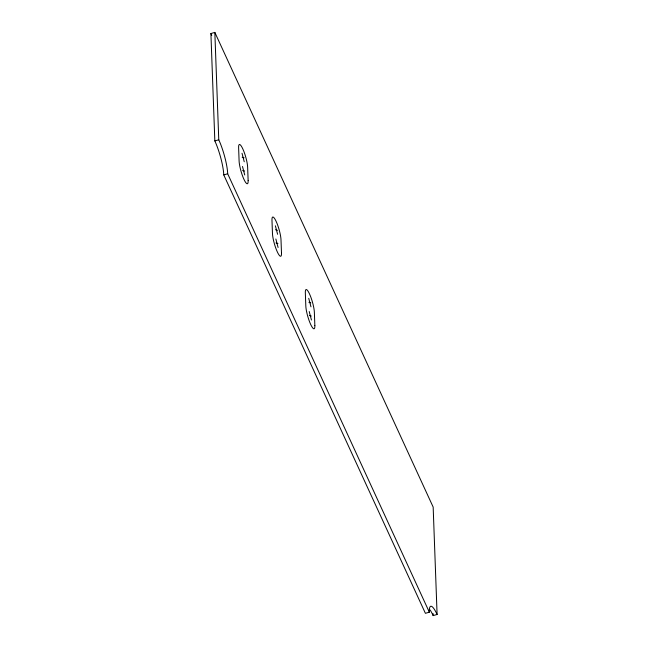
<?xml version="1.0" encoding="UTF-8"?>
<svg xmlns="http://www.w3.org/2000/svg" width="648" height="648" viewBox="0 0 648 648"><rect width="100%" height="100%" fill="white"/><g stroke="black" fill="none" stroke-linecap="round" stroke-linejoin="round"><path stroke-width="0.97" d="M437.092 614.466A25.021 4.86 73.9 0 0 429.332 612.182L425.404 613.316L223.754 174.903A25.021 4.86 73.9 0 0 214.836 140.924L210.908 33.534L214.836 32.4L433.164 507.076L437.092 614.466L433.164 615.6A25.021 4.86 73.9 0 0 430.013 609.865M214.836 140.924L218.765 139.79L214.836 32.4M223.754 174.903L227.683 173.769L429.332 612.182M242.166 157.229L244.102 157.804M242.644 170.44L244.588 171.007M275.522 229.756L277.457 230.332M276.007 242.96L277.943 243.535M308.877 302.284L310.821 302.851M309.363 315.487L311.299 316.062M210.908 33.534L211.75 35.373M308.731 298.323L310.967 306.812M309.218 311.526L311.445 320.023M275.376 225.796L277.603 234.293M275.862 238.999L278.089 247.496M242.02 153.268L244.247 161.765M242.498 166.479L244.733 174.968M433.091 613.591L433.164 615.6M218.765 139.79A25.021 4.86 73.9 0 1 227.683 173.769M314.847 325.596L314.369 312.393A13.551 2.633 73.9 0 0 309.533 293.981A13.551 2.633 73.9 0 0 305.329 292.75L305.816 305.953A13.551 2.633 73.9 0 0 310.643 324.356A13.551 2.633 73.9 0 0 314.847 325.596M281.491 253.068L281.005 239.865A13.551 2.633 73.9 0 0 276.178 221.462A13.551 2.633 73.9 0 0 271.974 220.223L272.46 233.426A13.551 2.633 73.9 0 0 277.287 251.829A13.551 2.633 73.9 0 0 281.491 253.068M248.135 180.541L247.649 167.338A13.551 2.633 73.9 0 0 242.822 148.935A13.551 2.633 73.9 0 0 238.618 147.695L239.096 160.898A13.551 2.633 73.9 0 0 243.931 179.31A13.551 2.633 73.9 0 0 248.135 180.541"/></g></svg>
